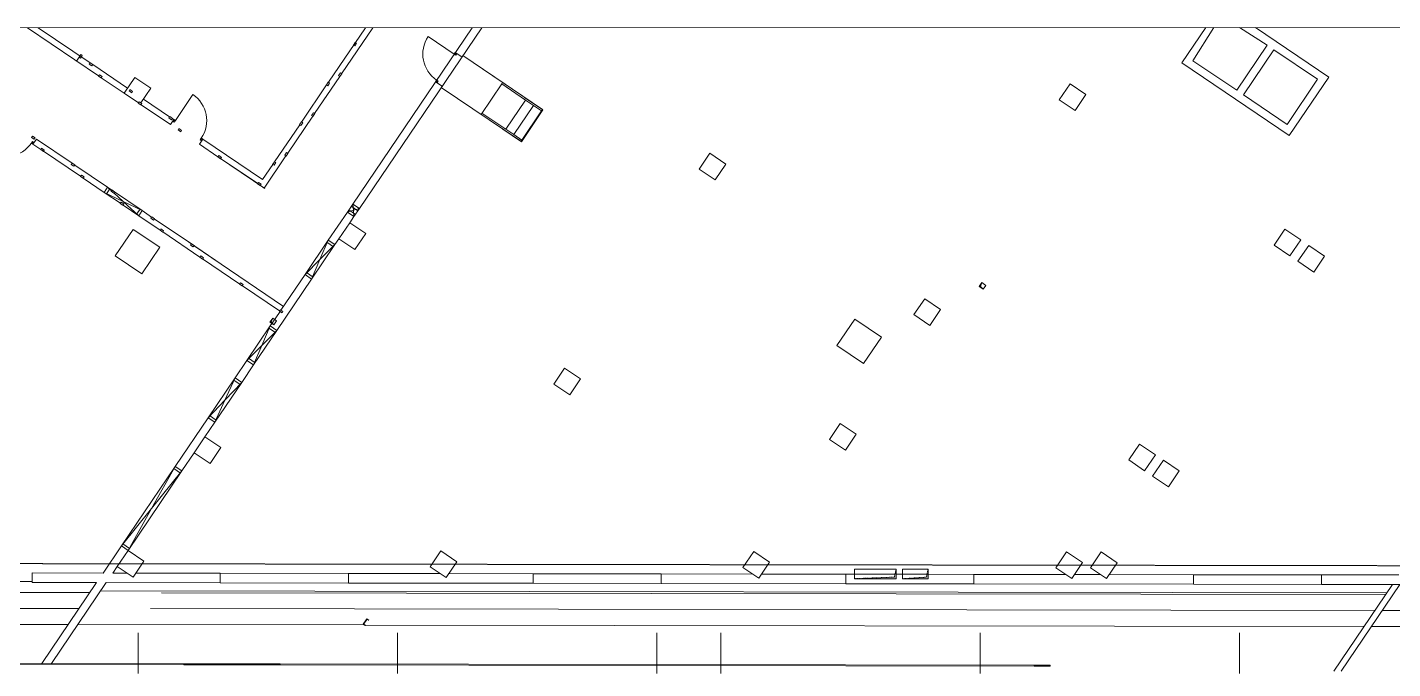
# Model space of a CAD drawing. Header units: millimetres. Extents: x -813692 to 807431, y 0 to 1813163.
# Drawn here: x -119570 to -76926, y 868360 to 888386 of the extents above; entities that cross this region are included whole.
import ezdxf

# ---------------------------------------------------------------- set-up
doc = ezdxf.new("R2010")
doc.units = ezdxf.units.MM
for name, pattern in [('__Линия сетки__ш12_5 п3_0 ш3_0 п3_0_', [21.5, 12.5, -3, 3, -3]), ('KRST_Штрих__ш3_0 п3_0_', [6, 3, -3]), ('Линия сетки', [22.225, 12.7, -3.175, 3.175, -3.175])]:
    doc.linetypes.add(name, pattern=pattern)
for name, color, linetype, lineweight in [('A-ANNO-DIMS', 7, 'Continuous', 9), ('S-GRID', 252, 'Continuous', 9), ('АР_тонкая линия', 252, 'Continuous', 5)]:
    doc.layers.add(name, color=color, linetype=linetype, lineweight=lineweight)

# ---------------------------------------------------------------- blocks, each defined once
blk = doc.blocks.new('Оси200')
at = {"layer": 'S-GRID', "linetype": 'Линия сетки', "ltscale": 100}
for points in [[(-283103.6, -127703.3), (-283103.8, -221903.3)], [(-275003.6, -127703.3), (-275003.8, -221903.3)], [(-266903.6, -127703.3), (-266903.8, -221903.3)], [(-264903.6, -127703.3), (-264903.8, -221903.3)], [(-256803.6, -127703.3), (-256803.8, -221903.3)], [(-248703.6, -127703.3), (-248703.8, -221903.3)]]:
    blk.add_lwpolyline(points, dxfattribs=at)

msp = doc.modelspace()

# ---------------------------------------------------------------- hatches: boundary and pattern name
at = {"layer": 'АР_тонкая линия'}
h = msp.add_hatch(dxfattribs=at)
h.set_pattern_fill('FP_797', color=256, angle=-34.08585, style=0, pattern_type=2)
h.set_pattern_definition([(100.91415, (15682.4, 746451.3), (-490.956, -94.669), []), (190.91415, (15682.4, 746451.3), (94.669, -490.956), [])])
h.paths.add_polyline_path([(-114084.9, 884892.1), (-114101.5, 884903.3), (-114135.1, 884853.6), (-114118.5, 884842.4)], flags=0)
h.paths.add_polyline_path([(-114979.4, 885497.4), (-114995.9, 885508.6), (-115029.6, 885458.9), (-115013, 885447.7)], flags=0)
for points in [[(-92438.6, 871168.6), (-92438.2, 871468.6), (-92488.5, 871218.7), (-93738.6, 871170.6)], [(-91438.6, 871167.1), (-91438.2, 871467.1), (-91488.5, 871217.2), (-92238.6, 871168.3)]]:
    msp.add_hatch(color=256, dxfattribs=at).paths.add_polyline_path(points, flags=0)

# ---------------------------------------------------------------- linework, layer by layer
for p, q in [((-145034.3, 888370.4), (3541.9, 888386.5)), ((-119568.2, 888373.2), (-117342.7, 886867.2)), ((-117608.9, 887276.8), (-119229.2, 888373.2)), ((-110164.7, 886670.6), (-109011.8, 888374.3)), ((-108782.4, 888374.3), (-109755.1, 886936.8)), ((-105679, 888374.7), (-109406, 882867)), ((-105377.2, 888374.7), (-109199, 882726.9)), ((-83510.7, 887277), (-82766.2, 888377.2)), ((-83163.5, 887343.9), (-82508.4, 888377.2)), ((-81711.9, 888377.3), (-80844.2, 887827.1)), ((-81211.2, 888377.3), (-78923.5, 886829.3)), ((-109329, 887916.3), (-109385, 887833.5)), ((-109385, 887833.5), (-109342.8, 887804.9)), ((-109328.2, 887915.7), (-109384.2, 887832.9)), ((-109384.2, 887832.9), (-109342.8, 887804.9)), ((-109342.8, 887804.9), (-109286.8, 887887.7)), ((-109342.8, 887804.9), (-109286.8, 887887.7)), ((-109286.8, 887887.7), (-109329, 887916.3)), ((-109286.8, 887887.7), (-109328.2, 887915.7)), ((-106236.8, 887550.4), (-107048.4, 888099.7)), ((-117948.8, 887452.5), (-118030.1, 887332.4)), ((-117897.8, 887538.6), (-117953.8, 887455.8)), ((-117953.8, 887455.8), (-117911.6, 887427.2)), ((-117896.9, 887538.1), (-117953, 887455.3)), ((-117953, 887455.3), (-117911.6, 887427.2)), ((-117911.6, 887427.2), (-117855.5, 887510.1)), ((-117911.6, 887427.2), (-117855.5, 887510.1)), ((-117855.5, 887510.1), (-117897.8, 887538.6)), ((-117855.5, 887510.1), (-117896.9, 887538.1)), ((-106236.8, 887550.4), (-106203.1, 887600.1)), ((-106236.8, 887550.4), (-106214.4, 887583.6)), ((-106187.1, 887516.8), (-106236.8, 887550.4)), ((-106214.4, 887583.6), (-106203.1, 887600.1)), ((-106214.4, 887583.6), (-106164.7, 887550)), ((-106164.7, 887550), (-106214.4, 887583.6)), ((-105996.1, 887460), (-106203.1, 887600.1)), ((-106164.7, 887550), (-106187.1, 887516.8)), ((-106153.5, 887566.5), (-106164.7, 887550)), ((-104650.1, 886609.6), (-105968.3, 887501.6)), ((-103483.5, 885820.1), (-105968.3, 887501.6)), ((-81797, 886419.2), (-80844.2, 887827.1)), ((-80637.2, 887687), (-81589.9, 886279.1)), ((-79270.7, 886762.3), (-80637.2, 887687)), ((-117605.5, 887281.7), (-117634.1, 887239.5)), ((-117606.1, 887280.9), (-117634.1, 887239.5)), ((-117634.1, 887239.5), (-117551.3, 887183.5)), ((-117634.1, 887239.5), (-117551.3, 887183.5)), ((-117523.3, 887224.9), (-117606.1, 887280.9)), ((-117522.7, 887225.7), (-117605.5, 887281.7)), ((-117551.3, 887183.5), (-117522.7, 887225.7)), ((-117551.3, 887183.5), (-117523.3, 887224.9)), ((-116437, 886483.7), (-117526.1, 887220.7)), ((-80156.5, 885007.2), (-83510.7, 887277)), ((-83163.5, 887343.9), (-81797, 886419.2)), ((-117317.5, 886904.5), (-117346.1, 886862.2)), ((-117346.1, 886862.2), (-117263.2, 886806.2)), ((-117317.5, 886904.5), (-117345.5, 886863.1)), ((-117345.5, 886863.1), (-117262.7, 886807)), ((-117234.7, 886848.4), (-117317.5, 886904.5)), ((-117234.7, 886848.4), (-117317.5, 886904.5)), ((-117263.2, 886806.2), (-117234.7, 886848.4)), ((-117262.7, 886807), (-117234.7, 886848.4)), ((-117259.9, 886811.2), (-116543.5, 886326.4)), ((-116207.2, 886823.3), (-116543.5, 886326.4)), ((-115710.3, 886487), (-116207.2, 886823.3)), ((-111005.3, 885428.3), (-110220.7, 886587.8)), ((-109811.2, 886854), (-110595.8, 885694.5)), ((-110169.6, 886674), (-110225.7, 886591.2)), ((-110225.7, 886591.2), (-110183.5, 886562.6)), ((-110168.8, 886673.4), (-110224.9, 886590.6)), ((-110224.9, 886590.6), (-110183.5, 886562.6)), ((-110183.5, 886562.6), (-110127.4, 886645.4)), ((-110183.5, 886562.6), (-110127.4, 886645.4)), ((-110127.4, 886645.4), (-110169.6, 886674)), ((-110127.4, 886645.4), (-110168.8, 886673.4)), ((-109792.4, 886962.1), (-109848.4, 886879.2)), ((-109792.4, 886962.1), (-109848.4, 886879.2)), ((-109848.4, 886879.2), (-109807, 886851.2)), ((-109848.4, 886879.2), (-109806.2, 886850.7)), ((-109807, 886851.2), (-109751, 886934)), ((-109806.2, 886850.7), (-109750.2, 886933.5)), ((-109751, 886934), (-109792.4, 886962.1)), ((-109750.2, 886933.5), (-109792.4, 886962.1)), ((-106786, 886738.8), (-106819.6, 886689.1)), ((-106819.6, 886689.1), (-106808.4, 886705.7)), ((-106612.6, 886549), (-106819.6, 886689.1)), ((-106808.4, 886705.7), (-106786, 886738.8)), ((-106758.7, 886672.1), (-106808.4, 886705.7)), ((-106808.4, 886705.7), (-106758.7, 886672.1)), ((-106786, 886738.8), (-106736.3, 886705.2)), ((-106758.7, 886672.1), (-106769.9, 886655.5)), ((-106736.3, 886705.2), (-106758.7, 886672.1)), ((-104753.8, 886619.4), (-105398.3, 885667)), ((-104753.8, 886619.4), (-104759.1, 886611.6)), ((-104753.8, 886619.4), (-104759.1, 886611.6)), ((-104725.8, 886660.8), (-104753.8, 886619.4)), ((-104753.8, 886619.4), (-104008.4, 886115)), ((-104753.8, 886619.4), (-104741.8, 886611.3)), ((-87003, 886621.6), (-87339.2, 886124.7)), ((-86506, 886285.3), (-87003, 886621.6)), ((-80223.4, 885354.4), (-79270.7, 886762.3)), ((-78923.5, 886829.3), (-80156.5, 885007.2)), ((-116543.5, 886326.4), (-116100.4, 886026.6)), ((-116363.2, 886441.1), (-116391.8, 886398.8)), ((-116363.8, 886440.3), (-116391.8, 886398.8)), ((-116391.8, 886398.8), (-116309, 886342.8)), ((-116391.8, 886398.8), (-116309, 886342.8)), ((-116281, 886384.2), (-116363.8, 886440.3)), ((-116280.4, 886385), (-116363.2, 886441.1)), ((-116309, 886342.8), (-116280.4, 886385)), ((-116309, 886342.8), (-116281, 886384.2)), ((-116021.3, 886027.4), (-115710.3, 886487)), ((-115124.3, 885595.5), (-115940.1, 886147.5)), ((-114946.2, 885475), (-114397, 886286.6)), ((-106640.6, 886507.6), (-104156, 884826.3)), ((-103466.9, 885808.9), (-104043, 886198.7)), ((-104043, 886198.7), (-103606.9, 885903.7)), ((-86842.3, 885788.4), (-86506, 886285.3)), ((-81589.9, 886279.1), (-80223.4, 885354.4)), ((-116075.2, 886063.8), (-116103.8, 886021.6)), ((-116103.8, 886021.6), (-116020.9, 885965.5)), ((-116075.2, 886063.8), (-116103.2, 886022.4)), ((-116103.2, 886022.4), (-116020.4, 885966.4)), ((-115992.4, 886007.8), (-116075.2, 886063.8)), ((-115992.4, 886007.8), (-116075.2, 886063.8)), ((-116020.9, 885965.5), (-115992.4, 886007.8)), ((-116020.4, 885966.4), (-115992.4, 886007.8)), ((-116017.6, 885970.5), (-115102.4, 885351.2)), ((-110633, 885719.8), (-110689.1, 885636.9)), ((-110633, 885719.8), (-110689.1, 885636.9)), ((-110591.6, 885691.7), (-110633, 885719.8)), ((-110590.8, 885691.2), (-110633, 885719.8)), ((-105370.3, 885708.4), (-104624.9, 885204)), ((-104008.4, 886115), (-104624.9, 885204)), ((-104008.4, 886115), (-104624.9, 885204)), ((-103760, 885946.9), (-104376.4, 885035.8)), ((-103760, 885946.9), (-104376.4, 885035.8)), ((-104139.4, 884815.1), (-103466.9, 885808.9)), ((-103511.5, 885778.7), (-104128, 884867.7)), ((-104008.4, 886115), (-103760, 885946.9)), ((-103760, 885946.9), (-103511.5, 885778.7)), ((-103606.9, 885903.7), (-103483.5, 885820.1)), ((-103511.5, 885778.7), (-103483.5, 885820.1)), ((-87339.2, 886124.7), (-86842.3, 885788.4)), ((-115120.9, 885600.4), (-115149.5, 885558.2)), ((-115121.5, 885599.6), (-115149.5, 885558.2)), ((-115149.5, 885558.2), (-115066.7, 885502.1)), ((-115149.5, 885558.2), (-115066.7, 885502.1)), ((-115038.7, 885543.6), (-115121.5, 885599.6)), ((-115038.1, 885544.4), (-115120.9, 885600.4)), ((-114995.9, 885508.6), (-115102.4, 885351.2)), ((-115066.7, 885502.1), (-115038.1, 885544.4)), ((-115066.7, 885502.1), (-115038.7, 885543.6)), ((-114995.9, 885508.6), (-115041.5, 885539.4)), ((-115029.6, 885458.9), (-115013, 885447.7)), ((-114979.4, 885497.4), (-115013, 885447.7)), ((-115013, 885447.7), (-114979.4, 885497.4)), ((-115013, 885447.7), (-114979.9, 885425.3)), ((-114946.2, 885475), (-114995.9, 885508.6)), ((-114979.4, 885497.4), (-114995.9, 885508.6)), ((-114979.9, 885425.3), (-114946.2, 885475)), ((-114946.2, 885475), (-114979.4, 885497.4)), ((-111846, 884186), (-111061.4, 885345.5)), ((-110651.8, 885611.7), (-111436.4, 884452.2)), ((-111010.3, 885431.7), (-111066.3, 885348.9)), ((-111066.3, 885348.9), (-111024.1, 885320.3)), ((-111009.5, 885431.1), (-111065.5, 885348.3)), ((-111065.5, 885348.3), (-111024.1, 885320.3)), ((-111024.1, 885320.3), (-110968.1, 885403.1)), ((-111024.1, 885320.3), (-110968.1, 885403.1)), ((-110968.1, 885403.1), (-111010.3, 885431.7)), ((-110968.1, 885403.1), (-111009.5, 885431.1)), ((-110689.1, 885636.9), (-110647.7, 885608.9)), ((-110689.1, 885636.9), (-110646.8, 885608.4)), ((-110647.7, 885608.9), (-110591.6, 885691.7)), ((-110646.8, 885608.4), (-110590.8, 885691.2)), ((-119410.7, 884988.8), (-119439.3, 884946.5)), ((-119411.3, 884987.9), (-119439.3, 884946.5)), ((-119439.3, 884946.5), (-119356.5, 884890.5)), ((-119439.3, 884946.5), (-119356.5, 884890.5)), ((-119328.5, 884931.9), (-119411.3, 884987.9)), ((-119327.9, 884932.7), (-119410.7, 884988.8)), ((-119285.7, 884896.9), (-119392.2, 884739.6)), ((-119356.5, 884890.5), (-119327.9, 884932.7)), ((-119356.5, 884890.5), (-119328.5, 884931.9)), ((-118171.8, 884143.2), (-119285.7, 884896.9)), ((-114832.9, 885223.2), (-114861.5, 885180.9)), ((-114861.5, 885180.9), (-114778.6, 885124.9)), ((-114832.9, 885223.2), (-114860.9, 885181.8)), ((-114860.9, 885181.8), (-114778.1, 885125.7)), ((-114750.1, 885167.1), (-114832.9, 885223.2)), ((-114750.1, 885167.1), (-114832.9, 885223.2)), ((-114778.6, 885124.9), (-114750.1, 885167.1)), ((-114778.1, 885125.7), (-114750.1, 885167.1)), ((-114084.9, 884892.1), (-114191.4, 884734.8)), ((-114134.6, 884925.7), (-114168.2, 884876)), ((-114168.2, 884876), (-114135.1, 884853.6)), ((-114135.1, 884853.6), (-114101.5, 884903.3)), ((-114101.5, 884903.3), (-114135.1, 884853.6)), ((-114135.1, 884853.6), (-114118.5, 884842.4)), ((-114134.6, 884925.7), (-114084.9, 884892.1)), ((-114101.5, 884903.3), (-114134.6, 884925.7)), ((-114084.9, 884892.1), (-114101.5, 884903.3)), ((-112221.5, 883631.1), (-114084.9, 884892.1)), ((-104715.5, 885204.9), (-104139.4, 884815.1)), ((-104715.5, 885204.9), (-104279.4, 884909.8)), ((-104624.9, 885204), (-104376.4, 885035.8)), ((-104376.4, 885035.8), (-104128, 884867.7)), ((-104279.4, 884909.8), (-104156, 884826.3)), ((-104156, 884826.3), (-104128, 884867.7)), ((-119441.9, 884773.2), (-119408.3, 884822.9)), ((-119441.9, 884773.2), (-119392.2, 884739.6)), ((-119408.8, 884750.8), (-119441.9, 884773.2)), ((-119375.1, 884800.5), (-119408.8, 884750.8)), ((-119408.8, 884750.8), (-119375.1, 884800.5)), ((-119392.2, 884739.6), (-119408.8, 884750.8)), ((-119408.3, 884822.9), (-119375.1, 884800.5)), ((-119392.2, 884739.6), (-119147.9, 884574.3)), ((-119375.1, 884800.5), (-119358.6, 884789.3)), ((-119122.7, 884611.5), (-119151.2, 884569.3)), ((-119151.2, 884569.3), (-119068.4, 884513.2)), ((-119122.7, 884611.5), (-119150.7, 884570.1)), ((-119150.7, 884570.1), (-119067.9, 884514.1)), ((-119039.8, 884555.5), (-119122.7, 884611.5)), ((-119039.8, 884555.5), (-119122.7, 884611.5)), ((-119068.4, 884513.2), (-119039.8, 884555.5)), ((-119067.9, 884514.1), (-119039.8, 884555.5)), ((-119065.1, 884518.2), (-117905.6, 883733.6)), ((-114191.4, 884734.8), (-113615.8, 884345.3)), ((-111473.7, 884477.5), (-111529.7, 884394.6)), ((-111473.7, 884477.5), (-111529.7, 884394.6)), ((-111488.3, 884366.6), (-111432.3, 884449.4)), ((-111487.5, 884366.1), (-111431.5, 884448.9)), ((-111432.3, 884449.4), (-111473.7, 884477.5)), ((-111431.5, 884448.9), (-111473.7, 884477.5)), ((-98250.9, 884452.7), (-98587.1, 883955.8)), ((-97754, 884116.4), (-98250.9, 884452.7)), ((-118168.4, 884148.1), (-118197, 884105.9)), ((-118169, 884147.3), (-118197, 884105.9)), ((-118197, 884105.9), (-118114.2, 884049.8)), ((-118197, 884105.9), (-118114.2, 884049.8)), ((-118086.2, 884091.2), (-118169, 884147.3)), ((-118085.6, 884092.1), (-118168.4, 884148.1)), ((-118114.2, 884049.8), (-118085.6, 884092.1)), ((-118114.2, 884049.8), (-118086.2, 884091.2)), ((-117060.4, 883391.1), (-118089, 884087.1)), ((-113590.6, 884382.5), (-113619.2, 884340.3)), ((-113619.2, 884340.3), (-113536.3, 884284.2)), ((-113590.6, 884382.5), (-113618.6, 884341.1)), ((-113618.6, 884341.1), (-113535.8, 884285.1)), ((-113507.8, 884326.5), (-113590.6, 884382.5)), ((-113507.8, 884326.5), (-113590.6, 884382.5)), ((-113536.3, 884284.2), (-113507.8, 884326.5)), ((-113535.8, 884285.1), (-113507.8, 884326.5)), ((-113533, 884289.2), (-112373.5, 883504.6)), ((-112152.2, 883354.9), (-113243.3, 884093.2)), ((-112221.5, 883631.1), (-111902, 884103.2)), ((-111492.5, 884369.4), (-112170.6, 883367.3)), ((-111850.9, 884189.4), (-111907, 884106.6)), ((-111907, 884106.6), (-111864.8, 884078)), ((-111850.1, 884188.8), (-111906.2, 884106)), ((-111906.2, 884106), (-111864.8, 884078)), ((-111864.8, 884078), (-111808.7, 884160.8)), ((-111864.8, 884078), (-111808.7, 884160.8)), ((-111808.7, 884160.8), (-111850.9, 884189.4)), ((-111808.7, 884160.8), (-111850.1, 884188.8)), ((-111529.7, 884394.6), (-111488.3, 884366.6)), ((-111529.7, 884394.6), (-111487.5, 884366.1)), ((-98090.2, 883619.5), (-97754, 884116.4)), ((-117880.4, 883770.9), (-117908.9, 883728.6)), ((-117908.9, 883728.6), (-117826.1, 883672.6)), ((-117880.4, 883770.9), (-117908.4, 883729.5)), ((-117908.4, 883729.5), (-117825.6, 883673.4)), ((-117797.5, 883714.8), (-117880.4, 883770.9)), ((-117797.5, 883714.8), (-117880.4, 883770.9)), ((-117826.1, 883672.6), (-117797.5, 883714.8)), ((-117825.6, 883673.4), (-117797.5, 883714.8)), ((-117822.8, 883677.6), (-117166.9, 883233.7)), ((-98587.1, 883955.8), (-98090.2, 883619.5)), ((-117060.4, 883391.1), (-117166.9, 883233.7)), ((-117060.4, 883391.1), (-117166.9, 883233.7)), ((-117166.9, 883233.7), (-116575.3, 882948.1)), ((-117166.9, 883233.7), (-116663.3, 882892.9)), ((-116575.3, 882948.1), (-117166.9, 883233.7)), ((-117166.9, 883233.7), (-116575.3, 882948.1)), ((-117166.9, 883233.7), (-116663.3, 882892.9)), ((-116575.3, 882948.1), (-117166.9, 883233.7)), ((-117100.7, 883188.9), (-116994.2, 883346.3)), ((-117100.7, 883188.9), (-116994.2, 883346.3)), ((-116942.4, 883283.4), (-117060.4, 883391.1)), ((-116929.5, 883302.5), (-117060.4, 883391.1)), ((-117060.4, 883391.1), (-116942.4, 883283.4)), ((-116942.4, 883283.4), (-117060.4, 883391.1)), ((-116929.5, 883302.5), (-117060.4, 883391.1)), ((-117060.4, 883391.1), (-116942.4, 883283.4)), ((-116926.1, 883307.5), (-116954.7, 883265.2)), ((-116926.7, 883306.6), (-116954.7, 883265.2)), ((-116954.7, 883265.2), (-116871.9, 883209.2)), ((-116954.7, 883265.2), (-116871.9, 883209.2)), ((-116843.9, 883250.6), (-116926.7, 883306.6)), ((-116843.3, 883251.4), (-116926.1, 883307.5)), ((-116871.9, 883209.2), (-116843.3, 883251.4)), ((-116871.9, 883209.2), (-116843.9, 883250.6)), ((-116575.3, 882948.1), (-116867.8, 883215.2)), ((-116867.8, 883215.2), (-116575.3, 882948.1)), ((-116575.3, 882948.1), (-116867.8, 883215.2)), ((-116867.8, 883215.2), (-116575.3, 882948.1)), ((-115983.8, 882662.5), (-116846.7, 883246.5)), ((-115983.8, 882662.5), (-116846.7, 883246.5)), ((-112348.3, 883541.9), (-112376.9, 883499.6)), ((-112376.9, 883499.6), (-112294, 883443.6)), ((-112348.3, 883541.9), (-112376.3, 883500.5)), ((-112376.3, 883500.5), (-112293.5, 883444.4)), ((-112265.5, 883485.8), (-112348.3, 883541.9)), ((-112265.5, 883485.8), (-112348.3, 883541.9)), ((-112294, 883443.6), (-112265.5, 883485.8)), ((-112293.5, 883444.4), (-112265.5, 883485.8)), ((-112290.7, 883448.6), (-112170.6, 883367.3)), ((-116638.1, 882930.2), (-116666.6, 882888)), ((-116666.6, 882888), (-116583.8, 882831.9)), ((-116638.1, 882930.2), (-116666.1, 882888.8)), ((-116666.1, 882888.8), (-116583.3, 882832.8)), ((-116555.2, 882874.2), (-116638.1, 882930.2)), ((-116555.2, 882874.2), (-116638.1, 882930.2)), ((-116583.8, 882831.9), (-116555.2, 882874.2)), ((-116583.3, 882832.8), (-116555.2, 882874.2)), ((-116580.5, 882836.9), (-116090.3, 882505.2)), ((-116580.5, 882836.9), (-116090.3, 882505.2)), ((-116575.3, 882948.1), (-115983.8, 882662.5)), ((-115983.8, 882662.5), (-116575.3, 882948.1)), ((-116575.3, 882948.1), (-116090.3, 882505.2)), ((-116090.3, 882505.2), (-116575.3, 882948.1)), ((-116575.3, 882948.1), (-115983.8, 882662.5)), ((-115983.8, 882662.5), (-116575.3, 882948.1)), ((-116575.3, 882948.1), (-116090.3, 882505.2)), ((-116090.3, 882505.2), (-116575.3, 882948.1)), ((-109406, 882867), (-109574.2, 882618.5)), ((-109406, 882867), (-109574.2, 882618.5)), ((-109243.8, 882660.6), (-109450.9, 882800.7)), ((-109243.8, 882660.6), (-109450.9, 882800.7)), ((-109386.6, 882672.7), (-109406, 882867)), ((-109199, 882726.9), (-109406, 882867)), ((-109406, 882867), (-109386.6, 882672.7)), ((-109386.6, 882672.7), (-109406, 882867)), ((-109199, 882726.9), (-109406, 882867)), ((-109406, 882867), (-109386.6, 882672.7)), ((-109386.6, 882672.7), (-109199, 882726.9)), ((-109199, 882726.9), (-109386.6, 882672.7)), ((-109386.6, 882672.7), (-109199, 882726.9)), ((-109199, 882726.9), (-109386.6, 882672.7)), ((-109367.1, 882478.4), (-109199, 882726.9)), ((-109367.1, 882478.4), (-109199, 882726.9)), ((-116156.5, 882550), (-116050, 882707.4)), ((-116156.5, 882550), (-116050, 882707.4)), ((-116090.3, 882505.2), (-115983.8, 882662.5)), ((-116090.3, 882505.2), (-115983.8, 882662.5)), ((-116090.3, 882505.2), (-115421, 882052.3)), ((-115687.2, 882461.8), (-115983.8, 882662.5)), ((-115683.8, 882466.8), (-115712.4, 882424.6)), ((-115684.4, 882466), (-115712.4, 882424.6)), ((-115712.4, 882424.6), (-115629.6, 882368.5)), ((-115712.4, 882424.6), (-115629.6, 882368.5)), ((-115601.6, 882409.9), (-115684.4, 882466)), ((-115601, 882410.8), (-115683.8, 882466.8)), ((-115629.6, 882368.5), (-115601, 882410.8)), ((-115629.6, 882368.5), (-115601.6, 882409.9)), ((-114444.9, 881621.2), (-115604.4, 882405.8)), ((-109574.2, 882618.5), (-110168.2, 881740.6)), ((-109386.6, 882672.7), (-109574.2, 882618.5)), ((-109574.2, 882618.5), (-109386.6, 882672.7)), ((-109386.6, 882672.7), (-109574.2, 882618.5)), ((-109574.2, 882618.5), (-109386.6, 882672.7)), ((-109574.2, 882618.5), (-109367.1, 882478.4)), ((-109574.2, 882618.5), (-109367.1, 882478.4)), ((-109322.3, 882544.7), (-109529.3, 882684.8)), ((-109322.3, 882544.7), (-109529.3, 882684.8)), ((-109367.1, 882478.4), (-109498.8, 882283.8)), ((-109367.1, 882478.4), (-109386.6, 882672.7)), ((-109386.6, 882672.7), (-109367.1, 882478.4)), ((-109367.1, 882478.4), (-109386.6, 882672.7)), ((-109386.6, 882672.7), (-109367.1, 882478.4)), ((-116821.2, 881249.9), (-116260.8, 882078.1)), ((-116260.8, 882078.1), (-115432.6, 881517.7)), ((-115395.8, 882089.6), (-115424.4, 882047.3)), ((-115424.4, 882047.3), (-115341.5, 881991.3)), ((-115395.8, 882089.6), (-115423.8, 882048.2)), ((-115423.8, 882048.2), (-115341, 881992.1)), ((-115312.9, 882033.5), (-115395.8, 882089.6)), ((-115312.9, 882033.5), (-115395.8, 882089.6)), ((-115341.5, 881991.3), (-115312.9, 882033.5)), ((-115341, 881992.1), (-115312.9, 882033.5)), ((-115338.2, 881996.3), (-114178.7, 881211.6)), ((-109498.8, 882283.8), (-109835.1, 881786.9)), ((-109001.9, 881947.5), (-109498.8, 882283.8)), ((-109338.2, 881450.6), (-109001.9, 881947.5)), ((-80294.5, 882082.1), (-80630.8, 881585.1)), ((-79797.6, 881745.8), (-80294.5, 882082.1)), ((-115432.6, 881517.7), (-115993, 880689.5)), ((-113677, 881101.6), (-114768.1, 881839.9)), ((-114441.5, 881626.2), (-114470.1, 881583.9)), ((-114442.1, 881625.3), (-114470.1, 881583.9)), ((-114470.1, 881583.9), (-114387.3, 881527.9)), ((-114470.1, 881583.9), (-114387.3, 881527.9)), ((-114359.3, 881569.3), (-114442.1, 881625.3)), ((-114358.7, 881570.1), (-114441.5, 881626.2)), ((-114387.3, 881527.9), (-114358.7, 881570.1)), ((-114387.3, 881527.9), (-114359.3, 881569.3)), ((-111566.9, 879673.7), (-114362.1, 881565.2)), ((-110168.2, 881740.6), (-110896.8, 880664)), ((-110168.2, 881740.6), (-110896.8, 880664)), ((-110689.7, 880523.9), (-109961.2, 881600.5)), ((-110689.7, 880523.9), (-109961.2, 881600.5)), ((-110429, 881132.3), (-110168.2, 881740.6)), ((-110168.2, 881740.6), (-110429, 881132.3)), ((-110429, 881132.3), (-110168.2, 881740.6)), ((-110168.2, 881740.6), (-110429, 881132.3)), ((-110429, 881132.3), (-109961.2, 881600.5)), ((-109961.2, 881600.5), (-110429, 881132.3)), ((-110429, 881132.3), (-109961.2, 881600.5)), ((-109961.2, 881600.5), (-110429, 881132.3)), ((-110006, 881534.3), (-110213.1, 881674.4)), ((-110006, 881534.3), (-110213.1, 881674.4)), ((-109961.2, 881600.5), (-110168.2, 881740.6)), ((-109961.2, 881600.5), (-110168.2, 881740.6)), ((-109835.1, 881786.9), (-109961.2, 881600.5)), ((-109835.1, 881786.9), (-109338.2, 881450.6)), ((-80630.8, 881585.1), (-80133.9, 881248.9)), ((-80133.9, 881248.9), (-79797.6, 881745.8)), ((-79549.2, 881577.7), (-79885.4, 881080.7)), ((-79052.2, 881241.4), (-79549.2, 881577.7)), ((-115993, 880689.5), (-116821.2, 881249.9)), ((-114153.5, 881248.9), (-114182.1, 881206.7)), ((-114182.1, 881206.7), (-114099.2, 881150.6)), ((-114153.5, 881248.9), (-114181.5, 881207.5)), ((-114181.5, 881207.5), (-114098.7, 881151.5)), ((-114070.7, 881192.9), (-114153.5, 881248.9)), ((-114070.7, 881192.9), (-114153.5, 881248.9)), ((-114099.2, 881150.6), (-114070.7, 881192.9)), ((-114098.7, 881151.5), (-114070.7, 881192.9)), ((-114095.9, 881155.6), (-112936.4, 880371)), ((-110429, 881132.3), (-110896.8, 880664)), ((-110896.8, 880664), (-110429, 881132.3)), ((-110429, 881132.3), (-110896.8, 880664)), ((-110896.8, 880664), (-110429, 881132.3)), ((-110689.7, 880523.9), (-110429, 881132.3)), ((-110429, 881132.3), (-110689.7, 880523.9)), ((-110689.7, 880523.9), (-110429, 881132.3)), ((-110429, 881132.3), (-110689.7, 880523.9)), ((-79885.4, 881080.7), (-79388.5, 880744.5)), ((-79388.5, 880744.5), (-79052.2, 881241.4)), ((-110896.8, 880664), (-111648.2, 879553.6)), ((-110896.8, 880664), (-110689.7, 880523.9)), ((-110896.8, 880664), (-110689.7, 880523.9)), ((-110644.9, 880590.1), (-110852, 880730.2)), ((-110644.9, 880590.1), (-110852, 880730.2)), ((-112911.2, 880408.3), (-112939.8, 880366)), ((-112939.8, 880366), (-112856.9, 880310)), ((-112911.2, 880408.3), (-112939.2, 880366.9)), ((-112939.2, 880366.9), (-112856.4, 880310.8)), ((-112828.4, 880352.2), (-112911.2, 880408.3)), ((-112828.4, 880352.2), (-112911.2, 880408.3)), ((-112856.9, 880310), (-112828.4, 880352.2)), ((-112856.4, 880310.8), (-112828.4, 880352.2)), ((-112853.6, 880314.9), (-111694.1, 879530.3)), ((-110689.7, 880523.9), (-111774.2, 878921.3)), ((-89754.7, 880413.9), (-89838.8, 880289.7)), ((-89754.7, 880413.9), (-89838.8, 880289.7)), ((-89838.8, 880289.7), (-89714.5, 880205.6)), ((-89838.8, 880289.7), (-89714.5, 880205.6)), ((-89754.7, 880413.9), (-89804.1, 880296.4)), ((-89804.1, 880296.4), (-89754.7, 880413.9)), ((-89804.1, 880296.4), (-89714.5, 880205.6)), ((-89714.5, 880205.6), (-89804.1, 880296.4)), ((-89630.5, 880329.8), (-89754.7, 880413.9)), ((-89630.5, 880329.8), (-89754.7, 880413.9)), ((-89714.5, 880205.6), (-89630.5, 880329.8)), ((-89714.5, 880205.6), (-89630.5, 880329.8)), ((-91542.5, 879913.2), (-91878.7, 879416.2)), ((-91045.6, 879576.9), (-91542.5, 879913.2)), ((-111906, 879304.6), (-111990.1, 879180.3)), ((-111906, 879304.6), (-111990.1, 879180.3)), ((-111906, 879304.6), (-111955.4, 879187)), ((-111955.4, 879187), (-111906, 879304.6)), ((-111676.2, 879512.2), (-111920.3, 879151.5)), ((-111781.8, 879220.5), (-111906, 879304.6)), ((-111781.8, 879220.5), (-111906, 879304.6)), ((-111668.9, 879567.6), (-111697.5, 879525.4)), ((-111697.5, 879525.4), (-111614.6, 879469.3)), ((-111668.9, 879567.6), (-111696.9, 879526.2)), ((-111696.9, 879526.2), (-111614.1, 879470.2)), ((-111586.1, 879511.6), (-111668.9, 879567.6)), ((-111586.1, 879511.6), (-111668.9, 879567.6)), ((-111614.6, 879469.3), (-111586.1, 879511.6)), ((-111614.1, 879470.2), (-111586.1, 879511.6)), ((-91878.7, 879416.2), (-91381.8, 879080)), ((-91381.8, 879080), (-91045.6, 879576.9)), ((-111981.2, 879061.4), (-112709.8, 877984.8)), ((-111981.2, 879061.4), (-112709.8, 877984.8)), ((-112502.7, 877844.6), (-111774.2, 878921.3)), ((-112502.7, 877844.6), (-111774.2, 878921.3)), ((-112242, 878453), (-111981.2, 879061.4)), ((-111981.2, 879061.4), (-112242, 878453)), ((-112242, 878453), (-111981.2, 879061.4)), ((-111981.2, 879061.4), (-112242, 878453)), ((-112242, 878453), (-111774.2, 878921.3)), ((-111774.2, 878921.3), (-112242, 878453)), ((-112242, 878453), (-111774.2, 878921.3)), ((-111774.2, 878921.3), (-112242, 878453)), ((-111819, 878855), (-112026.1, 878995.2)), ((-111819, 878855), (-112026.1, 878995.2)), ((-111990.1, 879180.3), (-111865.9, 879096.3)), ((-111990.1, 879180.3), (-111865.9, 879096.3)), ((-111928.8, 879138.9), (-111981.2, 879061.4)), ((-111774.2, 878921.3), (-111981.2, 879061.4)), ((-111774.2, 878921.3), (-111981.2, 879061.4)), ((-111955.4, 879187), (-111865.9, 879096.3)), ((-111865.9, 879096.3), (-111955.4, 879187)), ((-111865.9, 879096.3), (-111781.8, 879220.5)), ((-111865.9, 879096.3), (-111781.8, 879220.5)), ((-93724.1, 879276.4), (-94284.6, 878448.2)), ((-92895.9, 878716), (-93724.1, 879276.4)), ((-112242, 878453), (-112709.8, 877984.8)), ((-112709.8, 877984.8), (-112242, 878453)), ((-112242, 878453), (-112709.8, 877984.8)), ((-112709.8, 877984.8), (-112242, 878453)), ((-112502.7, 877844.6), (-112242, 878453)), ((-112242, 878453), (-112502.7, 877844.6)), ((-112502.7, 877844.6), (-112242, 878453)), ((-112242, 878453), (-112502.7, 877844.6)), ((-93456.4, 877887.8), (-92895.9, 878716)), ((-112457.9, 877910.9), (-112665, 878051)), ((-112457.9, 877910.9), (-112665, 878051)), ((-94284.6, 878448.2), (-93456.4, 877887.8)), ((-112709.8, 877984.8), (-113079.7, 877438.1)), ((-112502.7, 877844.6), (-112872.6, 877298)), ((-112709.8, 877984.8), (-112502.7, 877844.6)), ((-112709.8, 877984.8), (-112502.7, 877844.6)), ((-102790.4, 877744.3), (-103126.7, 877247.4)), ((-102293.5, 877408), (-102790.4, 877744.3)), ((-113079.7, 877438.1), (-113920.3, 876195.8)), ((-113079.7, 877438.1), (-113920.3, 876195.8)), ((-113713.3, 876055.7), (-112872.6, 877298)), ((-113713.3, 876055.7), (-112872.6, 877298)), ((-113396.5, 876746.9), (-113079.7, 877438.1)), ((-113079.7, 877438.1), (-113396.5, 876746.9)), ((-113396.5, 876746.9), (-113079.7, 877438.1)), ((-113079.7, 877438.1), (-113396.5, 876746.9)), ((-113396.5, 876746.9), (-112872.6, 877298)), ((-112872.6, 877298), (-113396.5, 876746.9)), ((-113396.5, 876746.9), (-112872.6, 877298)), ((-112872.6, 877298), (-113396.5, 876746.9)), ((-112917.5, 877231.8), (-113124.5, 877371.9)), ((-112917.5, 877231.8), (-113124.5, 877371.9)), ((-112872.6, 877298), (-113079.7, 877438.1)), ((-112872.6, 877298), (-113079.7, 877438.1)), ((-103126.7, 877247.4), (-102629.7, 876911.1)), ((-102629.7, 876911.1), (-102293.5, 877408)), ((-113396.5, 876746.9), (-113920.3, 876195.8)), ((-113920.3, 876195.8), (-113396.5, 876746.9)), ((-113396.5, 876746.9), (-113920.3, 876195.8)), ((-113920.3, 876195.8), (-113396.5, 876746.9)), ((-113713.3, 876055.7), (-113396.5, 876746.9)), ((-113396.5, 876746.9), (-113713.3, 876055.7)), ((-113713.3, 876055.7), (-113396.5, 876746.9)), ((-113396.5, 876746.9), (-113713.3, 876055.7)), ((-113920.3, 876195.8), (-114948.6, 874676.2)), ((-113713.3, 876055.7), (-114021, 875601)), ((-113920.3, 876195.8), (-113713.3, 876055.7)), ((-113920.3, 876195.8), (-113713.3, 876055.7)), ((-113668.4, 876122), (-113875.5, 876262.1)), ((-113668.4, 876122), (-113875.5, 876262.1)), ((-94178.2, 876018.2), (-94514.4, 875521.3)), ((-93681.2, 875681.9), (-94178.2, 876018.2)), ((-114021, 875601), (-114357.2, 875104.1)), ((-113524, 875264.8), (-114021, 875601)), ((-94514.4, 875521.3), (-94017.5, 875185)), ((-94017.5, 875185), (-93681.2, 875681.9)), ((-114357.2, 875104.1), (-114741.6, 874536.1)), ((-114357.2, 875104.1), (-113860.3, 874767.9)), ((-113860.3, 874767.9), (-113524, 875264.8)), ((-84834.1, 875373.6), (-85170.3, 874876.7)), ((-84337.1, 875037.4), (-84834.1, 875373.6)), ((-114948.6, 874676.2), (-116630, 872191.6)), ((-114948.6, 874676.2), (-116630, 872191.6)), ((-115685.8, 873363.9), (-114948.6, 874676.2)), ((-114948.6, 874676.2), (-115685.8, 873363.9)), ((-115685.8, 873363.9), (-114948.6, 874676.2)), ((-114948.6, 874676.2), (-115685.8, 873363.9)), ((-114741.6, 874536.1), (-114948.6, 874676.2)), ((-114741.6, 874536.1), (-114948.6, 874676.2)), ((-85170.3, 874876.7), (-84673.4, 874540.4)), ((-84673.4, 874540.4), (-84337.1, 875037.4)), ((-84088.7, 874869.2), (-84424.9, 874372.3)), ((-83591.8, 874533), (-84088.7, 874869.2)), ((-116422.9, 872051.5), (-114741.6, 874536.1)), ((-116422.9, 872051.5), (-114741.6, 874536.1)), ((-115685.8, 873363.9), (-114741.6, 874536.1)), ((-114741.6, 874536.1), (-115685.8, 873363.9)), ((-115685.8, 873363.9), (-114741.6, 874536.1)), ((-114741.6, 874536.1), (-115685.8, 873363.9)), ((-114786.4, 874469.9), (-114993.5, 874610)), ((-114786.4, 874469.9), (-114993.5, 874610)), ((-84424.9, 874372.3), (-83928, 874036)), ((-83928, 874036), (-83591.8, 874533)), ((-115685.8, 873363.9), (-116630, 872191.6)), ((-116630, 872191.6), (-115685.8, 873363.9)), ((-115685.8, 873363.9), (-116630, 872191.6)), ((-116630, 872191.6), (-115685.8, 873363.9)), ((-116422.9, 872051.5), (-115685.8, 873363.9)), ((-115685.8, 873363.9), (-116422.9, 872051.5)), ((-116422.9, 872051.5), (-115685.8, 873363.9)), ((-115685.8, 873363.9), (-116422.9, 872051.5)), ((-116630, 872191.6), (-117202, 871346.2)), ((-116630, 872191.6), (-116422.9, 872051.5)), ((-116630, 872191.6), (-116422.9, 872051.5)), ((-116378.1, 872117.8), (-116585.1, 872257.9)), ((-116378.1, 872117.8), (-116585.1, 872257.9)), ((-116422.9, 872051.5), (-116759.2, 871554.6)), ((-115926, 871715.3), (-116422.9, 872051.5)), ((-116262.2, 871218.3), (-115926, 871715.3)), ((-106652.5, 872036.9), (-106988.8, 871540)), ((-106155.6, 871700.6), (-106652.5, 872036.9)), ((-106491.9, 871203.7), (-106155.6, 871700.6)), ((-96883.4, 872020.4), (-97219.7, 871523.5)), ((-96386.5, 871684.2), (-96883.4, 872020.4)), ((-96722.8, 871187.2), (-96386.5, 871684.2)), ((-87111.8, 872007.6), (-87448.1, 871510.7)), ((-86614.9, 871671.3), (-87111.8, 872007.6)), ((-86951.2, 871174.4), (-86614.9, 871671.3)), ((-86026.2, 872006), (-86362.5, 871509.1)), ((-85529.3, 871669.7), (-86026.2, 872006)), ((-85865.6, 871172.8), (-85529.3, 871669.7)), ((-119412.9, 871349.5), (-119413.4, 871049.5)), ((-117202, 871346.2), (-119412.9, 871349.5)), ((-116759.2, 871554.6), (-116900.5, 871345.8)), ((-116900.5, 871345.8), (-116449.6, 871345.1)), ((-116759.2, 871554.6), (-116262.2, 871218.3)), ((-116176.7, 871344.7), (-113542.9, 871340.7)), ((-113542.9, 871340.7), (-113543.4, 871040.7)), ((-113542.9, 871340.7), (-109542.9, 871334.7)), ((-109542.9, 871334.7), (-109543.4, 871034.7)), ((-109542.9, 871334.7), (-106679.2, 871330.4)), ((-106988.8, 871540), (-106491.9, 871203.7)), ((-106406.4, 871330), (-103772.9, 871326.1)), ((-103772.9, 871326.1), (-103773.4, 871026.1)), ((-103772.9, 871326.1), (-99772.9, 871320.1)), ((-99772.9, 871320.1), (-99773.4, 871020.1)), ((-99772.9, 871320.1), (-96912.7, 871315.8)), ((-97219.7, 871523.5), (-96722.8, 871187.2)), ((-96636, 871315.4), (-94003, 871311.5)), ((-94003, 871311.5), (-94003.4, 871011.5)), ((-94003, 871311.5), (-92470.3, 871309.2)), ((-93738.2, 871470.6), (-93738.6, 871170.6)), ((-92438.2, 871468.6), (-93738.2, 871470.6)), ((-92438.6, 871168.6), (-92438.2, 871468.6)), ((-92438.4, 871309.1), (-91470.3, 871307.7)), ((-92238.2, 871468.3), (-92238.6, 871168.3)), ((-91438.2, 871467.1), (-92238.2, 871468.3)), ((-91438.6, 871167.1), (-91438.2, 871467.1)), ((-91438.4, 871307.6), (-90003, 871305.5)), ((-90003, 871305.5), (-90003.4, 871005.5)), ((-90003, 871305.5), (-87138.5, 871301.2)), ((-87448.1, 871510.7), (-86951.2, 871174.4)), ((-86865.7, 871300.8), (-86052.9, 871299.5)), ((-86362.5, 871509.1), (-85865.6, 871172.8)), ((-85780.1, 871299.1), (-83148, 871295.2)), ((-83148, 871295.2), (-83148.4, 870995.2)), ((-83148, 871295.2), (-79148, 871289.2)), ((-79148, 871289.2), (-79148.4, 870989.2)), ((-76733.5, 871285.6), (-79148, 871289.2)), ((-123413.3, 871080.7), (-119413.3, 871084)), ((-119413.4, 871049.5), (-117404.8, 871046.5)), ((-119115.1, 868519.1), (-117404.8, 871046.5)), ((-118813.6, 868518.6), (-117103.3, 871046.1)), ((-77112, 870726.1), (-117279, 870786.3)), ((-117103.3, 871046.1), (-113543.4, 871040.7)), ((-109543.4, 871034.7), (-113543.4, 871040.7)), ((-109543.4, 871034.7), (-103773.4, 871026.1)), ((-99773.4, 871020.1), (-103773.4, 871026.1)), ((-99773.4, 871020.1), (-94003.4, 871011.5)), ((-90003.4, 871005.5), (-94003.4, 871011.5)), ((-93738.6, 871170.6), (-92438.6, 871168.6)), ((-92238.6, 871168.3), (-91438.6, 871167.1)), ((-90003.4, 871005.5), (-83148.4, 870995.2)), ((-79148.4, 870989.2), (-83148.4, 870995.2)), ((-79148.4, 870989.2), (-73378.1, 870980.5)), ((-78768.9, 868277.6), (-76936.3, 870985.9)), ((-78539.5, 868277.6), (-76707.1, 870985.5)), ((-117614.4, 870736.8), (-141437.2, 870772.5)), ((-77145.8, 870676.2), (-115382.9, 870733.5)), ((-117952.4, 870237.3), (-141437.9, 870272.5)), ((-77483.8, 870176.7), (-115720.9, 870234)), ((-534.7, 870061.4), (-77254.7, 870176.4)), ((-118290.4, 869737.8), (-141438.7, 869772.5)), ((-109033.7, 869724), (-117988.8, 869737.4)), ((-109076.9, 869753.2), (-108964.8, 869918.9)), ((-108964.8, 869918.9), (-109076.9, 869753.2)), ((-109076.9, 869753.2), (-109013.9, 869710.6)), ((-109076.9, 869753.2), (-109013.9, 869710.6)), ((-109062.2, 869765.6), (-108970.9, 869900.6)), ((-109062.2, 869765.6), (-108970.9, 869900.6)), ((-109013.5, 869721.2), (-109059.7, 869752.4)), ((-109013.5, 869721.2), (-109059.7, 869752.4)), ((-77821.8, 869677.2), (-109017.6, 869723.9)), ((-109013.9, 869710.6), (-109012, 869713.5)), ((-109013.9, 869710.6), (-109012, 869713.5)), ((-108901.9, 869876.3), (-108964.8, 869918.9)), ((-108964.8, 869918.9), (-108901.9, 869876.3)), ((-108901.9, 869876.3), (-108964.8, 869918.9)), ((-108911.5, 869871.9), (-108957.7, 869903.2)), ((-108957.7, 869903.2), (-108911.5, 869871.9)), ((-108901.9, 869876.3), (-108903.8, 869873.4)), ((-108903.8, 869873.4), (-108901.9, 869876.3)), ((-535.4, 869561.4), (-77592.7, 869676.9)), ((-114676.7, 868482.4), (-142948.1, 868524.8)), ((-114676.7, 868512.4), (-142948, 868554.8)), ((-113176.7, 868495.2), (-114676.7, 868512.4)), ((-114676.7, 868512.4), (-114676.7, 868482.4)), ((-111676.7, 868507.9), (-114676.7, 868512.4)), ((-114676.7, 868512.4), (-113176.7, 868495.2)), ((-113176.7, 868495.2), (-114676.7, 868512.4)), ((-114676.7, 868512.4), (-114676.7, 868482.4)), ((-111676.7, 868507.9), (-114676.7, 868512.4)), ((-114676.7, 868512.4), (-113176.7, 868495.2)), ((-114676.7, 868482.4), (-113176.7, 868495.2)), ((-113176.7, 868495.2), (-114676.7, 868482.4)), ((-114676.7, 868482.4), (-113176.7, 868495.2)), ((-113176.7, 868495.2), (-114676.7, 868482.4)), ((-114676.7, 868482.4), (-111676.7, 868477.9)), ((-114676.7, 868482.4), (-111676.7, 868477.9)), ((-114596.7, 868482.3), (-114596.7, 868512.3)), ((-114596.7, 868482.3), (-114596.7, 868512.3)), ((-113176.7, 868495.2), (-111676.7, 868507.9)), ((-111676.7, 868507.9), (-113176.7, 868495.2)), ((-113176.7, 868495.2), (-111676.7, 868507.9)), ((-111676.7, 868507.9), (-113176.7, 868495.2)), ((-113176.7, 868495.2), (-111676.7, 868477.9)), ((-111676.7, 868477.9), (-113176.7, 868495.2)), ((-113176.7, 868495.2), (-111676.7, 868477.9)), ((-111676.7, 868477.9), (-113176.7, 868495.2)), ((-111756.7, 868478), (-111756.7, 868508)), ((-111756.7, 868478), (-111756.7, 868508)), ((-88120.5, 868472.6), (-111676.7, 868507.9)), ((-111676.7, 868477.9), (-111676.7, 868507.9)), ((-111676.7, 868477.9), (-111676.7, 868507.9)), ((-88120.6, 868442.6), (-111676.7, 868477.9)), ((-88120.5, 868472.6), (-88120.6, 868442.6)), ((-88120.5, 868472.6), (-88120.6, 868442.6)), ((-88120.6, 868442.6), (-87870.5, 868457.3)), ((-87870.5, 868457.3), (-88120.6, 868442.6)), ((-88120.6, 868442.6), (-87870.5, 868457.3)), ((-87870.5, 868457.3), (-88120.6, 868442.6)), ((-88120.6, 868442.6), (-87620.6, 868441.9)), ((-88120.6, 868442.6), (-87620.6, 868441.9)), ((-87870.5, 868457.3), (-88120.5, 868472.6)), ((-87620.5, 868471.9), (-88120.5, 868472.6)), ((-88120.5, 868472.6), (-87870.5, 868457.3)), ((-87870.5, 868457.3), (-88120.5, 868472.6)), ((-87620.5, 868471.9), (-88120.5, 868472.6)), ((-88120.5, 868472.6), (-87870.5, 868457.3)), ((-88040.6, 868442.5), (-88040.5, 868472.5)), ((-88040.6, 868442.5), (-88040.5, 868472.5)), ((-87870.5, 868457.3), (-87620.5, 868471.9)), ((-87620.5, 868471.9), (-87870.5, 868457.3)), ((-87870.5, 868457.3), (-87620.5, 868471.9)), ((-87620.5, 868471.9), (-87870.5, 868457.3)), ((-87870.5, 868457.3), (-87620.6, 868441.9)), ((-87620.6, 868441.9), (-87870.5, 868457.3)), ((-87870.5, 868457.3), (-87620.6, 868441.9)), ((-87620.6, 868441.9), (-87870.5, 868457.3)), ((-87700.6, 868442), (-87700.5, 868472)), ((-87700.6, 868442), (-87700.5, 868472)), ((-87620.6, 868441.9), (-87620.5, 868471.9)), ((-87620.6, 868441.9), (-87620.5, 868471.9))]:
    msp.add_line(p, q, dxfattribs=at)
at = {"layer": 'АР_тонкая линия', "linetype": '__Линия сетки__ш12_5 п3_0 ш3_0 п3_0_'}
msp.add_line((-144260.8, 871676.8), (1357.7, 871458.6), dxfattribs=at)
at = {"layer": 'АР_тонкая линия', "linetype": 'KRST_Штрих__ш3_0 п3_0_'}
for p, q in [((-92488.5, 871218.7), (-93738.6, 871170.6)), ((-92438.2, 871468.6), (-92488.5, 871218.7)), ((-92438.6, 871168.6), (-92438.2, 871468.6)), ((-91488.5, 871217.2), (-92238.6, 871168.3)), ((-91438.2, 871467.1), (-91488.5, 871217.2)), ((-91438.6, 871167.1), (-91438.2, 871467.1)), ((-93738.6, 871170.6), (-92438.6, 871168.6)), ((-92238.6, 871168.3), (-91438.6, 871167.1))]:
    msp.add_line(p, q, dxfattribs=at)
at = {"layer": 'АР_тонкая линия'}
for centre, radius, start, end in [((-106236.8, 887550.4), 980, 145.91415, 235.91415), ((-114946.2, 885475), 980, 325.91415, 55.91415), ((-120253.5, 885322.4), 980, 235.91415, 325.91415), ((-109054.3, 869760.3), 9.5, 145.91415, 235.91415), ((-109054.3, 869760.3), 9.5, 145.91415, 235.91415), ((-109016.5, 869716.6), 5.5, 325.91415, 55.91415), ((-109016.5, 869716.6), 5.5, 325.91415, 55.91415), ((-108963, 869895.3), 9.5, 55.91415, 145.91415), ((-108963, 869895.3), 9.5, 55.91415, 145.91415), ((-108908.4, 869876.5), 5.5, 235.91415, 325.91415), ((-108908.4, 869876.5), 5.5, 235.91415, 325.91415)]:
    msp.add_arc(centre, radius, start, end, dxfattribs=at)

# ---------------------------------------------------------------- block references
at = {"layer": 'A-ANNO-DIMS', "color": 18, "lineweight": 0, "true_color": 0x000000}
msp.add_blockref('Оси200', (166995, 997181.2), dxfattribs=at)

doc.saveas('drawing.dxf')
